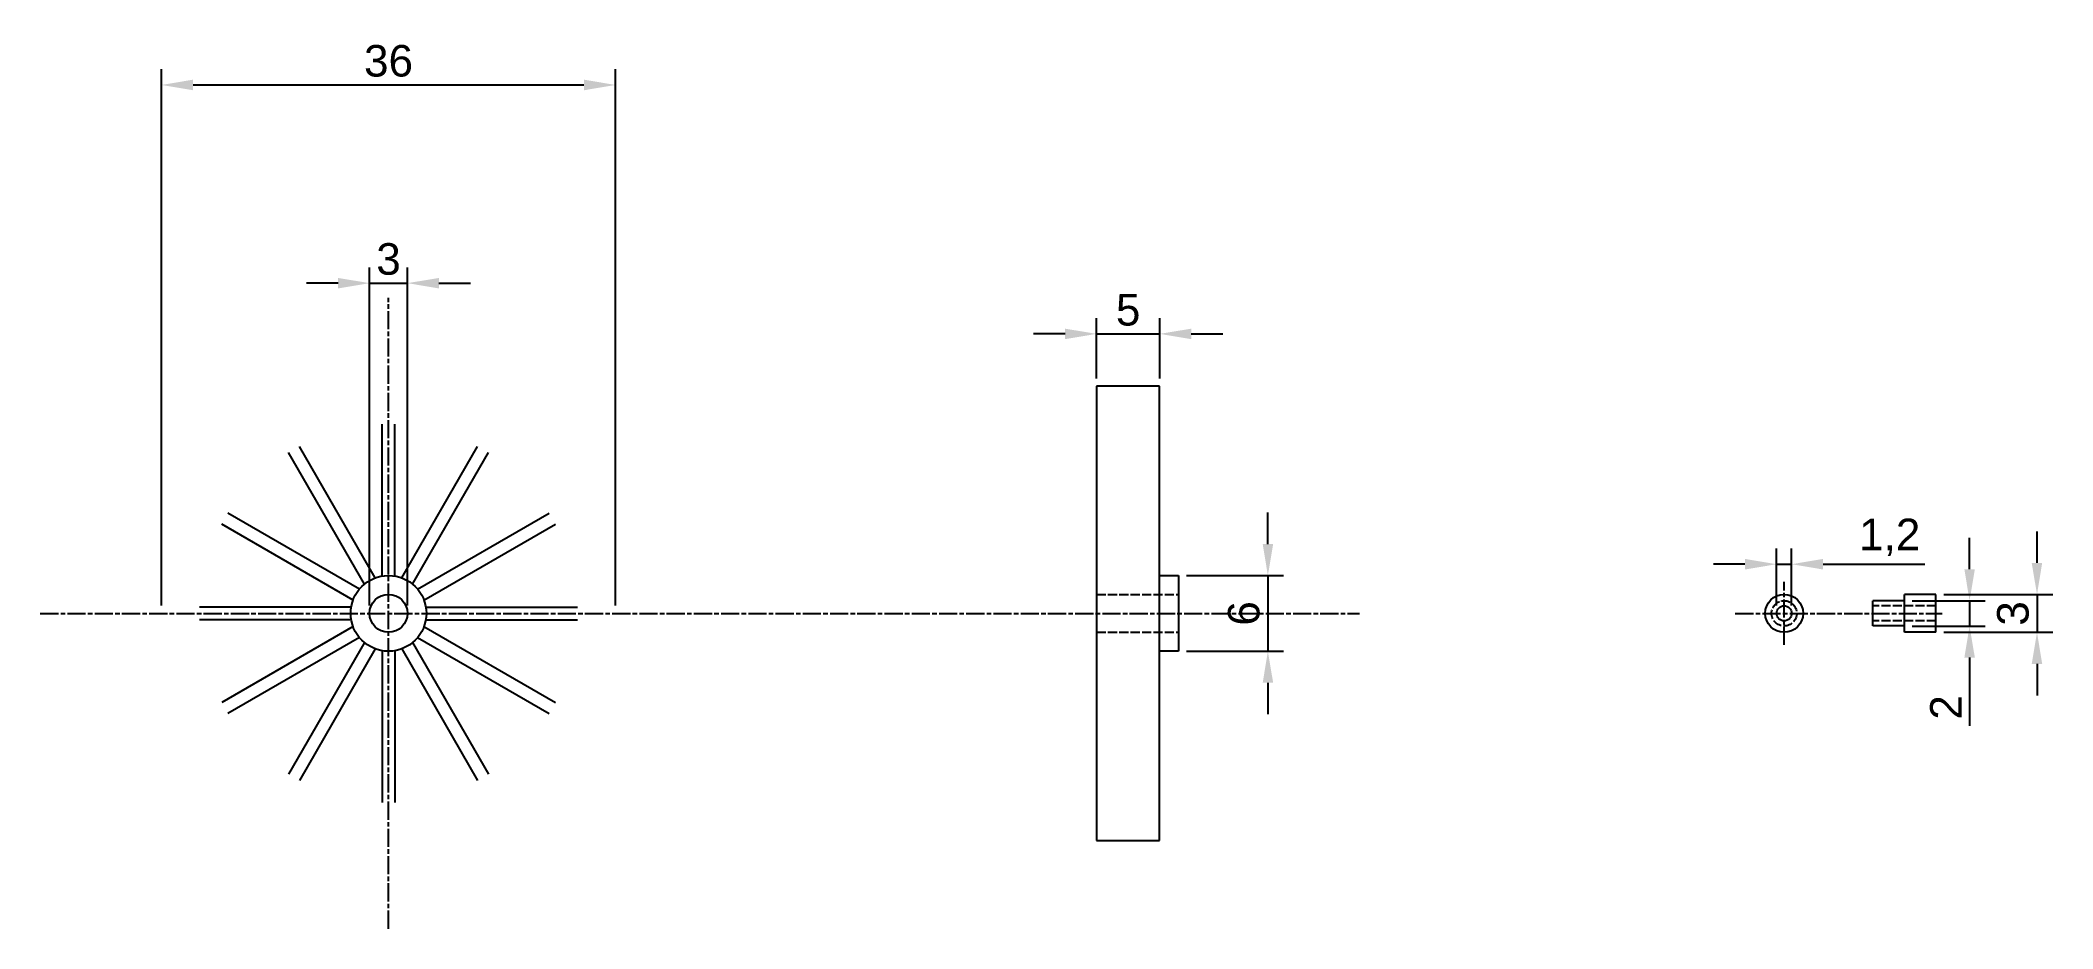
# Model space of a CAD drawing. Header units: millimetres. Extents: x 75 to 234, y 12 to 83.
import ezdxf

# ---------------------------------------------------------------- set-up
doc = ezdxf.new("R2010")
doc.units = ezdxf.units.MM
doc.header["$LTSCALE"] = 0.06
doc.linetypes.add('ACAD_ISO02W100', pattern=[15, 12, -3])
doc.linetypes.add('ACAD_ISO08W100', pattern=[36, 24, -3, 6, -3])
doc.layers.add('eje', color=7, linetype='ACAD_ISO08W100')
doc.layers.add('punteada', color=7, linetype='ACAD_ISO02W100')
doc.styles.get("Standard").update_dxf_attribs({"font": 'arial.ttf'})
doc.dimstyles.new('ISO-25', dxfattribs={"dimtxt": 2.5, "dimasz": 2.5, "dimexe": 1.25, "dimexo": 0.625, "dimtad": 1, "dimtxsty": 'Standard', "dimcen": 2.5, "dimadec": 0, "dimazin": 0, "dimtfac": 1, "dimtmove": 0, "dimatfit": 3, "dimfxl": 1, "dimarcsym": 0})

# ---------------------------------------------------------------- blocks, each defined once
blk = doc.blocks.new('*U10')
for p, q in [((-0.5, -6.02), (-0.5, 6.02)), ((0.5, -6.02), (0.5, 6.02))]:
    blk.add_line(p, q)
blk = doc.blocks.new('*U11')
at = {"color": 0, "linetype": 'ByBlock', "lineweight": -2, "transparency": 16777216}
blk.add_blockref('*U10', (102.39, 46.39), dxfattribs=at)
for p, rotation in [((97.9, 45.19), 29.99999999999998), ((106.88, 45.19), 329.9999999999999), ((94.62, 41.9), 59.99999999999999), ((110.16, 41.9), 299.9999999999999), ((93.41, 37.41), 90), ((111.36, 37.41), 270), ((94.62, 32.93), 120), ((110.16, 32.93), 240), ((97.9, 29.64), 150), ((102.39, 28.44), 180), ((106.88, 29.64), 209.9999999999999)]:
    blk.add_blockref('*U10', p, dxfattribs=dict(at, rotation=rotation))
blk = doc.blocks.new('*D12')
at = {"color": 0, "lineweight": -2, "transparency": 16777216}
for p, q in [((84.39, 38.04), (84.39, 80.55)), ((120.39, 38.04), (120.39, 80.55)), ((86.89, 79.3), (117.89, 79.3))]:
    blk.add_line(p, q, dxfattribs=at)
at = {"color": 0, "transparency": 16777216}
for points in [[(86.89, 79.72), (86.89, 78.88), (84.39, 79.3)], [(117.89, 79.72), (117.89, 78.88), (120.39, 79.3)]]:
    blk.add_solid(points, dxfattribs=at)
at = {"layer": 'Defpoints', "color": 0, "transparency": 16777216}
for p in [(120.39, 79.3), (84.39, 37.41), (120.39, 37.41)]:
    blk.add_point(p, dxfattribs=at)
at = {"color": 0, "transparency": 16777216, "insert": (102.39, 81.2), "char_height": 2.5, "attachment_point": 5}
blk.add_mtext('36', dxfattribs=at)
blk = doc.blocks.new('*D14')
at = {"color": 0, "lineweight": -2, "transparency": 16777216}
for p, q in [((158.55, 56.04), (158.55, 60.82)), ((163.55, 56.04), (163.55, 60.82)), ((156.05, 59.57), (153.55, 59.57)), ((158.55, 59.57), (163.55, 59.57)), ((166.05, 59.57), (168.55, 59.57))]:
    blk.add_line(p, q, dxfattribs=at)
at = {"color": 0, "transparency": 16777216}
for points in [[(156.05, 59.98), (156.05, 59.15), (158.55, 59.57)], [(166.05, 59.98), (166.05, 59.15), (163.55, 59.57)]]:
    blk.add_solid(points, dxfattribs=at)
at = {"layer": 'Defpoints', "color": 0, "transparency": 16777216}
for p in [(163.55, 59.57), (158.55, 55.41), (163.55, 55.41)]:
    blk.add_point(p, dxfattribs=at)
at = {"color": 0, "transparency": 16777216, "insert": (161.05, 61.46), "char_height": 2.5, "attachment_point": 5}
blk.add_mtext('5', dxfattribs=at)
blk = doc.blocks.new('*D15')
at = {"color": 0, "lineweight": -2, "transparency": 16777216}
for p, q in [((172.13, 42.91), (172.13, 45.41)), ((165.67, 40.41), (173.38, 40.41)), ((172.13, 40.41), (172.13, 34.41)), ((165.67, 34.41), (173.38, 34.41)), ((172.13, 31.91), (172.13, 29.41))]:
    blk.add_line(p, q, dxfattribs=at)
at = {"color": 0, "transparency": 16777216}
for points in [[(171.72, 42.91), (172.55, 42.91), (172.13, 40.41)], [(171.72, 31.91), (172.55, 31.91), (172.13, 34.41)]]:
    blk.add_solid(points, dxfattribs=at)
at = {"layer": 'Defpoints', "color": 0, "transparency": 16777216}
for p in [(165.05, 40.41), (165.05, 34.41), (172.13, 34.41)]:
    blk.add_point(p, dxfattribs=at)
at = {"color": 0, "transparency": 16777216, "insert": (170.23, 37.41), "char_height": 2.5, "attachment_point": 5, "rotation": 90}
blk.add_mtext('6', dxfattribs=at)
blk = doc.blocks.new('*D16')
at = {"color": 0, "lineweight": -2, "transparency": 16777216}
for p, q in [((100.89, 38.04), (100.89, 64.84)), ((103.89, 38.04), (103.89, 64.84)), ((98.39, 63.59), (95.89, 63.59)), ((100.89, 63.59), (103.89, 63.59)), ((106.39, 63.59), (108.89, 63.59))]:
    blk.add_line(p, q, dxfattribs=at)
at = {"color": 0, "transparency": 16777216}
for points in [[(98.39, 64), (98.39, 63.17), (100.89, 63.59)], [(106.39, 64), (106.39, 63.17), (103.89, 63.59)]]:
    blk.add_solid(points, dxfattribs=at)
at = {"layer": 'Defpoints', "color": 0, "transparency": 16777216}
for p in [(103.89, 63.59), (100.89, 37.41), (103.89, 37.41)]:
    blk.add_point(p, dxfattribs=at)
at = {"color": 0, "transparency": 16777216, "insert": (102.39, 65.49), "char_height": 2.5, "attachment_point": 5}
blk.add_mtext('3', dxfattribs=at)
blk = doc.blocks.new('*D19')
at = {"color": 0, "lineweight": -2, "transparency": 16777216}
for p, q in [((233.13, 41.41), (233.13, 43.91)), ((225.74, 38.91), (234.38, 38.91)), ((233.13, 38.91), (233.13, 35.91)), ((225.74, 35.91), (234.38, 35.91)), ((233.13, 33.41), (233.13, 30.91))]:
    blk.add_line(p, q, dxfattribs=at)
at = {"color": 0, "transparency": 16777216}
for points in [[(232.71, 41.41), (233.54, 41.41), (233.13, 38.91)], [(232.71, 33.41), (233.54, 33.41), (233.13, 35.91)]]:
    blk.add_solid(points, dxfattribs=at)
at = {"layer": 'Defpoints', "color": 0, "transparency": 16777216}
for p in [(225.12, 38.91), (225.12, 35.91), (233.13, 35.91)]:
    blk.add_point(p, dxfattribs=at)
at = {"color": 0, "transparency": 16777216, "insert": (231.23, 37.41), "char_height": 2.5, "attachment_point": 5, "rotation": 90}
blk.add_mtext('3', dxfattribs=at)
blk = doc.blocks.new('*D20')
at = {"color": 0, "lineweight": -2, "transparency": 16777216}
for p, q in [((227.78, 40.91), (227.78, 43.41)), ((223.24, 38.41), (229.03, 38.41)), ((227.78, 38.41), (227.78, 36.41)), ((223.24, 36.41), (229.03, 36.41)), ((227.78, 33.91), (227.78, 28.51))]:
    blk.add_line(p, q, dxfattribs=at)
at = {"color": 0, "transparency": 16777216}
for points in [[(227.37, 40.91), (228.2, 40.91), (227.78, 38.41)], [(227.37, 33.91), (228.2, 33.91), (227.78, 36.41)]]:
    blk.add_solid(points, dxfattribs=at)
at = {"layer": 'Defpoints', "color": 0, "transparency": 16777216}
for p in [(222.62, 38.41), (222.62, 36.41), (227.78, 36.41)]:
    blk.add_point(p, dxfattribs=at)
at = {"color": 0, "transparency": 16777216, "insert": (225.9, 29.96), "char_height": 2.5, "attachment_point": 5, "rotation": 90}
blk.add_mtext('2', dxfattribs=at)
blk = doc.blocks.new('*D21')
at = {"color": 0, "lineweight": -2, "transparency": 16777216}
for p, q in [((212.47, 38.04), (212.47, 42.56)), ((213.67, 38.04), (213.67, 42.56)), ((209.97, 41.31), (207.47, 41.31)), ((212.47, 41.31), (213.67, 41.31)), ((216.17, 41.31), (224.22, 41.31))]:
    blk.add_line(p, q, dxfattribs=at)
at = {"color": 0, "transparency": 16777216}
for points in [[(209.97, 41.73), (209.97, 40.89), (212.47, 41.31)], [(216.17, 41.73), (216.17, 40.89), (213.67, 41.31)]]:
    blk.add_solid(points, dxfattribs=at)
at = {"layer": 'Defpoints', "color": 0, "transparency": 16777216}
for p in [(213.67, 41.31), (212.47, 37.41), (213.67, 37.41)]:
    blk.add_point(p, dxfattribs=at)
at = {"color": 0, "transparency": 16777216, "insert": (221.45, 43.44), "char_height": 2.5, "attachment_point": 5}
blk.add_mtext('1,2', dxfattribs=at)

msp = doc.modelspace()

# ---------------------------------------------------------------- linework, layer by layer
for p, q in [((163.548, 55.414), (158.548, 55.414)), ((158.548, 55.414), (158.548, 19.414)), ((163.548, 19.414), (163.548, 55.414)), ((163.548, 40.414), (165.048, 40.414)), ((165.048, 40.414), (165.048, 34.414)), ((222.616, 38.414), (220.116, 38.414)), ((220.116, 36.414), (220.116, 38.414)), ((225.116, 38.914), (222.616, 38.914)), ((222.616, 35.914), (222.616, 38.914)), ((225.116, 35.914), (225.116, 38.914)), ((222.616, 36.414), (220.116, 36.414)), ((225.116, 35.914), (222.616, 35.914)), ((165.048, 34.414), (163.548, 34.414)), ((158.548, 19.414), (163.548, 19.414))]:
    msp.add_line(p, q)
for centre, radius in [((102.389, 37.414), 3), ((102.389, 37.414), 1.5), ((213.075, 37.414), 1.5), ((213.075, 37.414), 0.6)]:
    msp.add_circle(centre, radius)
at = {"layer": 'eje'}
for p, q in [((102.389, 12.414), (102.389, 62.414)), ((213.075, 34.914), (213.075, 39.914)), ((74.768, 37.414), (179.392, 37.414)), ((209.198, 37.414), (225.61, 37.414))]:
    msp.add_line(p, q, dxfattribs=at)
at = {"layer": 'punteada'}
for p, q in [((158.548, 38.914), (165.048, 38.914)), ((225.116, 38.014), (220.116, 38.014)), ((225.116, 36.814), (220.116, 36.814)), ((158.548, 35.914), (165.048, 35.914))]:
    msp.add_line(p, q, dxfattribs=at)
msp.add_circle((213.075, 37.414), 1, dxfattribs=at)

# ---------------------------------------------------------------- block references
msp.add_blockref('*U11', (0, 0))

# ---------------------------------------------------------------- dimensions: what is measured, and where the dimension line sits
for base, p1, p2, picture, middle in [((120.389, 79.3), (84.389, 37.414), (120.389, 37.414), '*D12', (102.389, 81.202)), ((103.889, 63.586), (100.889, 37.414), (103.889, 37.414), '*D16', (102.389, 65.489)), ((163.548, 59.568), (158.548, 55.414), (163.548, 55.414), '*D14', (161.048, 61.465)), ((213.675, 41.31), (212.475, 37.414), (213.675, 37.414), '*D21', (221.445, 43.438))]:
    dim = msp.add_linear_dim(base=base, p1=p1, p2=p2, dimstyle='ISO-25')
    dim.commit()
    dim.dimension.update_dxf_attribs({"geometry": picture, "text_midpoint": middle})
for base, p1, p2, picture, middle in [((172.133, 34.414), (165.048, 40.414), (165.048, 34.414), '*D15', (170.231, 37.414)), ((227.783, 36.414), (222.616, 38.414), (222.616, 36.414), '*D20', (225.903, 29.961)), ((233.128, 35.914), (225.116, 38.914), (225.116, 35.914), '*D19', (231.226, 37.414))]:
    dim = msp.add_linear_dim(base=base, p1=p1, p2=p2, angle=90, dimstyle='ISO-25')
    dim.commit()
    dim.dimension.update_dxf_attribs({"geometry": picture, "text_midpoint": middle})

doc.saveas('drawing.dxf')
